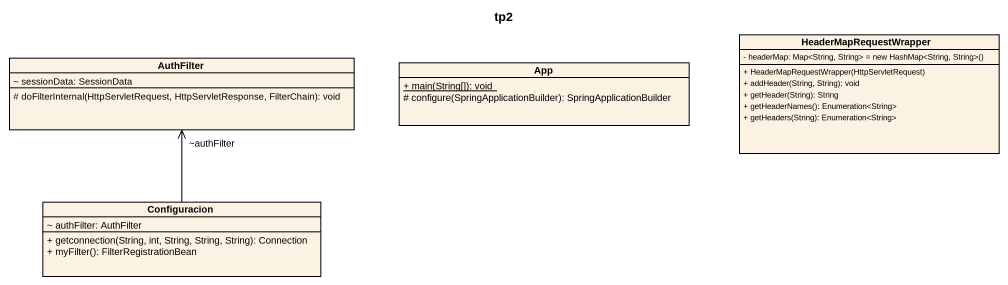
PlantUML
@startuml
title tp2
hide circle
hide empty members
skinparam classAttributeIconSize 0
class AuthFilter {
  ~ sessionData: SessionData
  # doFilterInternal(HttpServletRequest, HttpServletResponse, FilterChain): void
}
class App {
  {static} + main(String[]): void
  # configure(SpringApplicationBuilder): SpringApplicationBuilder
}
class HeaderMapRequestWrapper {
  {field} - headerMap: Map<String, String> = new HashMap<String, String>()
  + HeaderMapRequestWrapper(HttpServletRequest)
  + addHeader(String, String): void
  + getHeader(String): String
  + getHeaderNames(): Enumeration<String>
  + getHeaders(String): Enumeration<String>
}
class Configuracion {
  ~ authFilter: AuthFilter
  + getconnection(String, int, String, String, String): Connection
  + myFilter(): FilterRegistrationBean
}
Configuracion -up-> "~authFilter" AuthFilter
@enduml
